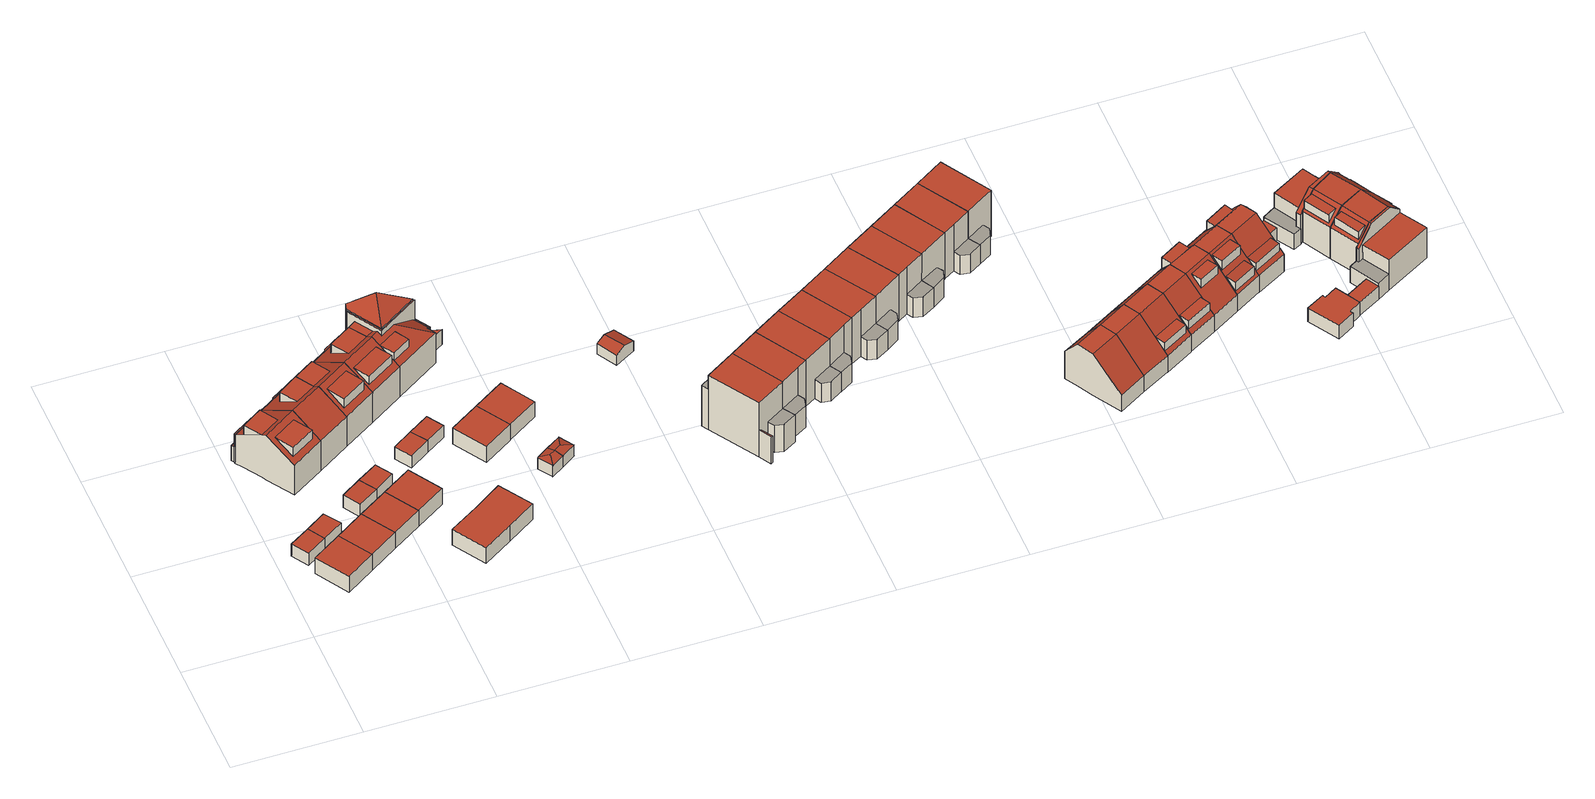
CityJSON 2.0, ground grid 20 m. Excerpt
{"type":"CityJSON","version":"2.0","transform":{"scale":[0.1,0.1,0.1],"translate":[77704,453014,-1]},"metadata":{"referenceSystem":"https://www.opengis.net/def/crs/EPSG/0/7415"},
"CityObjects":{
"building1":{"type":"Building","attributes":{"Volume":28.07,"Dakoppervlakte":11.4,"Muuroppervlakte":33.49,"Vloeroppervlakte":11.4,"hoogte_Z_max_in_m_NAP":3.43,"GEB_DOEL":"onbekend","dateOfConstruction":"1999-01-01","measuredHeight":2.46},"geometry":[{"type":"Solid","lod":"2","boundaries":[[[[0,1,2,3]],[[4,5,6,7]],[[1,7,6,2]],[[1,0,4,7]],[[3,5,4,0]],[[2,6,5,3]]]],"semantics":{"surfaces":[{"type":"GroundSurface"},{"type":"RoofSurface"},{"type":"WallSurface"}],"values":[[0,1,2,2,2,2]]}}]},
"building2":{"type":"Building","attributes":{"Volume":101.32,"Dakoppervlakte":32.48,"Muuroppervlakte":71.21,"Vloeroppervlakte":32.48,"hoogte_Z_max_in_m_NAP":4.15,"GEB_DOEL":"overige gebruiksfunctie","dateOfConstruction":"2004-01-01","measuredHeight":3.12},"geometry":[{"type":"Solid","lod":"2","boundaries":[[[[8,9,10,11]],[[12,13,14,15]],[[8,11,13,12]],[[11,10,14,13]],[[10,9,15,14]],[[9,8,12,15]]]],"semantics":{"surfaces":[{"type":"GroundSurface"},{"type":"RoofSurface"},{"type":"WallSurface"}],"values":[[0,1,2,2,2,2]]}}]},
"building3":{"type":"Building","attributes":{"Volume":27.42,"Dakoppervlakte":11.25,"Muuroppervlakte":32.9,"Vloeroppervlakte":11.25,"hoogte_Z_max_in_m_NAP":3.43,"GEB_DOEL":"onbekend","dateOfConstruction":"1999-01-01","measuredHeight":2.44},"geometry":[{"type":"Solid","lod":"2","boundaries":[[[[2,16,17,3]],[[5,18,19,6]],[[2,3,5,6]],[[3,17,18,5]],[[18,17,16,19]],[[2,6,19,16]]]],"semantics":{"surfaces":[{"type":"GroundSurface"},{"type":"RoofSurface"},{"type":"WallSurface"}],"values":[[0,1,2,2,2,2]]}}]},
"building4":{"type":"Building","attributes":{"Volume":503.17,"Dakoppervlakte":58.06,"Muuroppervlakte":242.93,"Vloeroppervlakte":65.93,"hoogte_Z_max_in_m_NAP":10.02,"GEB_DOEL":"woonfunctie","dateOfConstruction":"1999-01-01","measuredHeight":8.92},"children":["building4-1"],"geometry":[{"type":"Solid","lod":"2","boundaries":[[[[20,21,22,23,24,25,26,27,28,29,30,31,32,33]],[[34,35,36,37,38,39]],[[40,41,42,43]],[[44,45,46,47]],[[48,49,50,51,44,47,52,53]],[[54,55,53,52],[56,57,58,59]],[[55,54,29,28]],[[55,28,27,53]],[[36,35,24,23,42]],[[20,33,38,37,41]],[[35,34,25,24]],[[23,22,43,42]],[[21,40,43,22]],[[41,40,21,20]],[[36,42,41,37]],[[48,39,38,49]],[[46,50,47]],[[49,38,33,32,31,30,29,54,52,47,50]],[[45,44,51]],[[51,50,46,45]],[[48,53,27,26,39]],[[39,26,25,34]],[[57,60,61,58]],[[61,60,56,59]],[[61,59,58]],[[56,60,57]]]],"semantics":{"surfaces":[{"type":"GroundSurface"},{"type":"RoofSurface"},{"type":"WallSurface"}],"values":[[0,1,1,1,1,1,2,2,2,2,2,2,2,2,2,2,2,2,2,2,2,2,1,2,2,2]]}}]},
"building4-1":{"type":"BuildingInstallation","attributes":{"relationToConstruction":"outside"},"parents":["building4"],"geometry":[{"type":"MultiSurface","lod":"2","boundaries":[[[57,60,61,58]],[[61,60,56,59]],[[61,59,58]],[[56,60,57]]],"semantics":{"surfaces":[{"type":"RoofSurface"},{"type":"WallSurface"}],"values":[0,1,1,1]}}]},
"building5":{"type":"Building","attributes":{"Volume":101.47,"Dakoppervlakte":32.51,"Muuroppervlakte":71.29,"Vloeroppervlakte":32.51,"hoogte_Z_max_in_m_NAP":4.15,"GEB_DOEL":"overige gebruiksfunctie","dateOfConstruction":"2004-01-01","measuredHeight":3.12},"geometry":[{"type":"Solid","lod":"2","boundaries":[[[[9,62,63,10]],[[14,64,65,15]],[[9,10,14,15]],[[10,63,64,14]],[[62,65,64,63]],[[62,9,15,65]]]],"semantics":{"surfaces":[{"type":"GroundSurface"},{"type":"RoofSurface"},{"type":"WallSurface"}],"values":[[0,1,2,2,2,2]]}}]},
"building6":{"type":"Building","attributes":{"Volume":28.07,"Dakoppervlakte":11.26,"Muuroppervlakte":33.65,"Vloeroppervlakte":11.26,"hoogte_Z_max_in_m_NAP":3.43,"GEB_DOEL":"onbekend","dateOfConstruction":"1999-01-01","measuredHeight":2.49},"geometry":[{"type":"Solid","lod":"2","boundaries":[[[[66,67,68,69]],[[70,71,72,73]],[[66,69,71,70]],[[69,68,72,71]],[[67,73,72,68]],[[67,66,70,73]]]],"semantics":{"surfaces":[{"type":"GroundSurface"},{"type":"RoofSurface"},{"type":"WallSurface"}],"values":[[0,1,2,2,2,2]]}}]},
"building7":{"type":"Building","attributes":{"Volume":102.96,"Dakoppervlakte":32.52,"Muuroppervlakte":72.33,"Vloeroppervlakte":32.52,"hoogte_Z_max_in_m_NAP":4.15,"GEB_DOEL":"overige gebruiksfunctie","dateOfConstruction":"2004-01-01","measuredHeight":3.17},"geometry":[{"type":"Solid","lod":"2","boundaries":[[[[62,74,75,63]],[[64,76,77,65]],[[62,63,64,65]],[[63,75,76,64]],[[75,74,77,76]],[[74,62,65,77]]]],"semantics":{"surfaces":[{"type":"GroundSurface"},{"type":"RoofSurface"},{"type":"WallSurface"}],"values":[[0,1,2,2,2,2]]}}]},
"building8":{"type":"Building","attributes":{"Volume":486.97,"Dakoppervlakte":73.32,"Muuroppervlakte":243.06,"Vloeroppervlakte":65.26,"hoogte_Z_max_in_m_NAP":10.02,"GEB_DOEL":"woonfunctie","dateOfConstruction":"1999-01-01","measuredHeight":8.94},"geometry":[{"type":"Solid","lod":"2","boundaries":[[[[28,27,26,25,78,79,80,81,82,83,84,85,86,87]],[[88,89,90,34,39,91]],[[92,93,94,95]],[[96,97,98,99]],[[48,53,100,97,96,101,102,103]],[[53,55,104,100]],[[27,28,55,53]],[[104,55,28,87]],[[48,39,26,27,53]],[[90,89,93,79,78]],[[78,25,34,90]],[[83,82,94,88,91]],[[93,92,80,79]],[[82,81,95,94]],[[80,92,95,81]],[[89,88,94,93]],[[39,48,103,91]],[[98,97,102]],[[97,100,104,87,86,85,84,83,91,103,102]],[[99,98,102,101]],[[101,96,99]],[[39,34,25,26]]]],"semantics":{"surfaces":[{"type":"GroundSurface"},{"type":"RoofSurface"},{"type":"WallSurface"}],"values":[[0,1,1,1,1,1,2,2,2,2,2,2,2,2,2,2,2,2,2,2,2,2]]}}]},
"building9":{"type":"Building","attributes":{"Volume":28.39,"Dakoppervlakte":11.39,"Muuroppervlakte":33.86,"Vloeroppervlakte":11.39,"hoogte_Z_max_in_m_NAP":3.43,"GEB_DOEL":"onbekend","dateOfConstruction":"1999-01-01","measuredHeight":2.49},"geometry":[{"type":"Solid","lod":"2","boundaries":[[[[105,67,66,106]],[[73,107,108,70]],[[66,67,73,70]],[[67,105,107,73]],[[106,108,107,105]],[[108,106,66,70]]]],"semantics":{"surfaces":[{"type":"GroundSurface"},{"type":"RoofSurface"},{"type":"WallSurface"}],"values":[[0,1,2,2,2,2]]}}]},
"building10":{"type":"Building","attributes":{"Volume":104.13,"Dakoppervlakte":32.75,"Muuroppervlakte":72.87,"Vloeroppervlakte":32.75,"hoogte_Z_max_in_m_NAP":4.15,"GEB_DOEL":"overige gebruiksfunctie","dateOfConstruction":"2004-01-01","measuredHeight":3.18},"geometry":[{"type":"Solid","lod":"2","boundaries":[[[[74,109,110,75]],[[76,111,112,77]],[[74,75,76,77]],[[75,110,111,76]],[[109,112,111,110]],[[109,74,77,112]]]],"semantics":{"surfaces":[{"type":"GroundSurface"},{"type":"RoofSurface"},{"type":"WallSurface"}],"values":[[0,1,2,2,2,2]]}}]},
"building11":{"type":"Building","attributes":{"Volume":498.57,"Dakoppervlakte":56.88,"Muuroppervlakte":243.4,"Vloeroppervlakte":64.92,"hoogte_Z_max_in_m_NAP":10.02,"GEB_DOEL":"woonfunctie","dateOfConstruction":"1999-01-01","measuredHeight":8.96},"children":["building11-1"],"geometry":[{"type":"Solid","lod":"2","boundaries":[[[[113,114,115,116,117,118,119,87,86,85,84,83,82,81]],[[120,121,122,123,88,91]],[[95,94,124,125]],[[126,98,97,127]],[[128,129,103,102,130,127,97,100]],[[128,100,104,131],[132,133,134,135]],[[104,87,119,131]],[[128,131,119,118]],[[115,114,124,123,122]],[[91,88,94,82,83]],[[115,122,121,116]],[[114,113,125,124]],[[81,95,125,113]],[[82,94,95,81]],[[94,88,123,124]],[[129,120,91,103]],[[98,102,97]],[[102,103,91,83,84,85,86,87,104,100,97]],[[126,127,130]],[[130,102,98,126]],[[129,128,118,117,120]],[[117,116,121,120]],[[136,132,135,137]],[[136,137,134,133]],[[133,132,136]],[[137,135,134]]]],"semantics":{"surfaces":[{"type":"GroundSurface"},{"type":"RoofSurface"},{"type":"WallSurface"}],"values":[[0,1,1,1,1,1,2,2,2,2,2,2,2,2,2,2,2,2,2,2,2,2,1,2,2,2]]}}]},
"building11-1":{"type":"BuildingInstallation","attributes":{"relationToConstruction":"outside"},"parents":["building11"],"geometry":[{"type":"MultiSurface","lod":"2","boundaries":[[[136,132,135,137]],[[136,137,134,133]],[[133,132,136]],[[137,135,134]]],"semantics":{"surfaces":[{"type":"RoofSurface"},{"type":"WallSurface"}],"values":[0,1,1,1]}}]},
"building12":{"type":"Building","attributes":{"Volume":199.39,"Dakoppervlakte":64.83,"Muuroppervlakte":103.46,"Vloeroppervlakte":64.83,"hoogte_Z_max_in_m_NAP":4.2,"GEB_DOEL":"overige gebruiksfunctie","dateOfConstruction":"2004-01-01","measuredHeight":3.08},"geometry":[{"type":"Solid","lod":"2","boundaries":[[[[138,139,140,141,142,143,144]],[[145,146,147,148,149,150,151]],[[143,142,151,150]],[[140,139,147,146]],[[138,148,147,139]],[[144,149,148,138]],[[146,145,151,142,141,140]],[[144,143,150,149]]]],"semantics":{"surfaces":[{"type":"GroundSurface"},{"type":"RoofSurface"},{"type":"WallSurface"}],"values":[[0,1,2,2,2,2,2,2]]}}]},
"building13":{"type":"Building","attributes":{"Volume":27.76,"Dakoppervlakte":11.25,"Muuroppervlakte":33.29,"Vloeroppervlakte":11.25,"hoogte_Z_max_in_m_NAP":3.43,"GEB_DOEL":"onbekend","dateOfConstruction":"1999-01-01","measuredHeight":2.47},"geometry":[{"type":"Solid","lod":"2","boundaries":[[[[152,153,154,155]],[[156,157,158,159]],[[155,157,156,152]],[[155,154,158,157]],[[153,159,158,154]],[[152,156,159,153]]]],"semantics":{"surfaces":[{"type":"GroundSurface"},{"type":"RoofSurface"},{"type":"WallSurface"}],"values":[[0,1,2,2,2,2]]}}]},
"building14":{"type":"Building","attributes":{"Volume":522.13,"Dakoppervlakte":60.84,"Muuroppervlakte":246.45,"Vloeroppervlakte":68.66,"hoogte_Z_max_in_m_NAP":10.02,"GEB_DOEL":"woonfunctie","dateOfConstruction":"1999-01-01","measuredHeight":8.92},"children":["building14-1"],"geometry":[{"type":"Solid","lod":"2","boundaries":[[[[160,161,162,163,164,165,166,167,168,169,170,119,118,117,116,171,172]],[[173,174,121,120,175,176]],[[177,178,179,180,181]],[[182,183,184,185]],[[129,128,186,184,183,187,188,189,190]],[[191,186,128,131,192],[193,194,195,196]],[[191,192,131,119,170,169]],[[191,169,168,186]],[[175,164,163,177,176]],[[172,171,174,173,181]],[[116,117,120,121]],[[177,163,162,178]],[[180,179,178,162,161,160]],[[172,181,180,160]],[[176,177,181,173]],[[190,175,120,129]],[[185,184,188]],[[186,168,167,166,165,164,175,190,189,188,184]],[[188,187,182,185]],[[182,187,183]],[[128,129,120,117,118,119,131]],[[171,116,121,174]],[[197,196,195,198]],[[197,198,194,193]],[[193,196,197]],[[198,195,194]]]],"semantics":{"surfaces":[{"type":"GroundSurface"},{"type":"RoofSurface"},{"type":"WallSurface"}],"values":[[0,1,1,1,1,1,2,2,2,2,2,2,2,2,2,2,2,2,2,2,2,2,1,2,2,2]]}}]},
"building14-1":{"type":"BuildingInstallation","attributes":{"relationToConstruction":"outside"},"parents":["building14"],"geometry":[{"type":"MultiSurface","lod":"2","boundaries":[[[197,196,195,198]],[[197,198,194,193]],[[193,196,197]],[[198,195,194]]],"semantics":{"surfaces":[{"type":"RoofSurface"},{"type":"WallSurface"}],"values":[0,1,1,1]}}]},
"building15":{"type":"Building","attributes":{"Volume":27.3,"Dakoppervlakte":11.29,"Muuroppervlakte":32.68,"Vloeroppervlakte":11.29,"hoogte_Z_max_in_m_NAP":3.43,"GEB_DOEL":"onbekend","dateOfConstruction":"1999-01-01","measuredHeight":2.42},"geometry":[{"type":"Solid","lod":"2","boundaries":[[[[199,200,201,153,152]],[[159,202,203,204,156]],[[152,153,159,156]],[[159,153,201,200,203,202]],[[199,204,203,200]],[[152,156,204,199]]]],"semantics":{"surfaces":[{"type":"GroundSurface"},{"type":"RoofSurface"},{"type":"WallSurface"}],"values":[[0,1,2,2,2,2]]}}]},
"building16":{"type":"Building","attributes":{"Volume":641.49,"Dakoppervlakte":78.07,"Muuroppervlakte":323.02,"Vloeroppervlakte":77.9,"hoogte_Z_max_in_m_NAP":12.76,"GEB_DOEL":"woonfunctie","dateOfConstruction":"1999-01-01","measuredHeight":11.7},"children":["building16-1"],"geometry":[{"type":"Solid","lod":"2","boundaries":[[[[168,167,166,165,205,206,207,208,209,210,211,212,213,214,215,216,217,218,219,169]],[[220,221,222,223,224,225]],[[226,227,228]],[[229,228,227,230]],[[231,230,227,232]],[[233,234,235]],[[236,237,238,239,240]],[[184,241,242,185]],[[243,244,189,188,245]],[[246,247,248,249,250]],[[251,252,186,191,247,246],[253,254,255,256]],[[252,241,184,186]],[[191,169,219,247]],[[218,248,247,219]],[[249,248,218,217,240]],[[244,243,206,205]],[[244,205,165,189]],[[225,229,230,257,258]],[[215,214,233,235]],[[215,235,234,216]],[[217,216,234,236,240]],[[236,234,233,237]],[[237,233,214,213,238]],[[223,258,257,230,231,232,227,226]],[[229,225,224,228]],[[226,228,224,223]],[[240,239,250,249]],[[168,186,184,188,189,165,166,167]],[[252,251,221,220,243,245,242,241]],[[250,239,238,222,221,251,246]],[[212,211,210,209,258,223,222,238,213]],[[258,209,208,207,206,243,220,225]],[[185,242,245,188]],[[169,191,186,168]],[[185,188,184]],[[259,260,253,256]],[[259,256,255]],[[255,254,260,259]],[[254,253,260]]]],"semantics":{"surfaces":[{"type":"GroundSurface"},{"type":"RoofSurface"},{"type":"WallSurface"}],"values":[[0,1,1,1,1,1,1,1,1,1,1,1,2,2,2,2,2,2,2,2,2,2,2,2,2,2,2,2,2,2,2,2,2,2,2,1,2,2,2]]}}]},
"building16-1":{"type":"BuildingInstallation","attributes":{"relationToConstruction":"outside"},"parents":["building16"],"geometry":[{"type":"MultiSurface","lod":"2","boundaries":[[[259,260,253,256]],[[259,256,255]],[[255,254,260,259]],[[254,253,260]]],"semantics":{"surfaces":[{"type":"RoofSurface"},{"type":"WallSurface"}],"values":[0,1,1,1]}}]},
"building17":{"type":"Building","attributes":{"Volume":102.47,"Dakoppervlakte":32.88,"Muuroppervlakte":71.56,"Vloeroppervlakte":32.88,"hoogte_Z_max_in_m_NAP":4.15,"GEB_DOEL":"overige gebruiksfunctie","dateOfConstruction":"2004-01-01","measuredHeight":3.12},"geometry":[{"type":"Solid","lod":"2","boundaries":[[[[261,262,263,264]],[[265,266,267,268]],[[264,266,265,261]],[[264,263,267,266]],[[262,268,267,263]],[[262,261,265,268]]]],"semantics":{"surfaces":[{"type":"GroundSurface"},{"type":"RoofSurface"},{"type":"WallSurface"}],"values":[[0,1,2,2,2,2]]}}]},
"building18":{"type":"Building","attributes":{"Volume":14.78,"Dakoppervlakte":6.5,"Muuroppervlakte":22.67,"Vloeroppervlakte":6.29,"hoogte_Z_max_in_m_NAP":3.81,"GEB_DOEL":"onbekend","dateOfConstruction":"2004-01-01","measuredHeight":2.55},"geometry":[{"type":"Solid","lod":"2","boundaries":[[[[269,270,271,272,273,274,275]],[[276,277,278,279]],[[276,279,280,281]],[[282,280,279,278,283]],[[269,275,277,276]],[[277,275,274,273,283,278]],[[282,272,271,270,281,280]],[[269,276,281,270]],[[282,283,273,272]]]],"semantics":{"surfaces":[{"type":"GroundSurface"},{"type":"RoofSurface"},{"type":"WallSurface"}],"values":[[0,1,1,1,2,2,2,2,2]]}}]},
"building19":{"type":"Building","attributes":{"Volume":102.77,"Dakoppervlakte":33.95,"Muuroppervlakte":70.58,"Vloeroppervlakte":33.95,"hoogte_Z_max_in_m_NAP":4.15,"GEB_DOEL":"overige gebruiksfunctie","dateOfConstruction":"2004-01-01","measuredHeight":3.03},"geometry":[{"type":"Solid","lod":"2","boundaries":[[[[284,285,286,287]],[[265,268,288,289]],[[284,287,268,265]],[[287,286,288,268]],[[286,285,289,288]],[[285,284,265,289]]]],"semantics":{"surfaces":[{"type":"GroundSurface"},{"type":"RoofSurface"},{"type":"WallSurface"}],"values":[[0,1,2,2,2,2]]}}]},
"building20":{"type":"Building","attributes":{"Volume":17.08,"Dakoppervlakte":7.48,"Muuroppervlakte":24.31,"Vloeroppervlakte":7.25,"hoogte_Z_max_in_m_NAP":3.81,"GEB_DOEL":"onbekend","dateOfConstruction":"2004-01-01","measuredHeight":2.56},"geometry":[{"type":"Solid","lod":"2","boundaries":[[[[271,270,290,291,292,293,272]],[[294,295,280,282]],[[294,296,297,298,295]],[[280,295,298,281]],[[270,281,298,290]],[[280,281,270,271,272,282]],[[292,291,297,296]],[[290,298,297,291]],[[282,272,293,292,296,294]]]],"semantics":{"surfaces":[{"type":"GroundSurface"},{"type":"RoofSurface"},{"type":"WallSurface"}],"values":[[0,1,1,1,2,2,2,2,2]]}}]},
"building21":{"type":"Building","attributes":{"Volume":29.5,"Dakoppervlakte":13.68,"Muuroppervlakte":30.62,"Vloeroppervlakte":12.99,"hoogte_Z_max_in_m_NAP":3,"GEB_DOEL":"onbekend","dateOfConstruction":"1995-01-01","measuredHeight":2.58},"geometry":[{"type":"Solid","lod":"2","boundaries":[[[[299,300,301,302,303,304]],[[305,306,307,308]],[[309,308,307,310]],[[302,301,306,305]],[[299,304,309,310]],[[303,308,309,304]],[[310,307,306,301,300,299]],[[302,305,308,303]]]],"semantics":{"surfaces":[{"type":"GroundSurface"},{"type":"RoofSurface"},{"type":"WallSurface"}],"values":[[0,1,1,2,2,2,2,2]]}}]},
"building22":{"type":"Building","attributes":{"Volume":624.55,"Dakoppervlakte":49.85,"Muuroppervlakte":375.77,"Vloeroppervlakte":63.02,"hoogte_Z_max_in_m_NAP":10.41,"GEB_DOEL":"overige gebruiksfunctie - woonfunctie","dateOfConstruction":"1995-01-01","measuredHeight":10.82},"geometry":[{"type":"Solid","lod":"2","boundaries":[[[[311,312,313,314,315,316,317,318,319,320,321,322,323]],[[324,325,326,327]],[[328,329,330,331,332]],[[333,334,335,336]],[[337,338,339,340]],[[313,327,336,335,331,314]],[[337,340,322,321]],[[337,321,320,338]],[[320,319,339,338]],[[313,312,324,327]],[[311,325,324,312]],[[326,325,311,323]],[[336,327,326,333]],[[332,318,317,328]],[[328,317,316,329]],[[316,315,330,329]],[[315,314,331,330]],[[340,339,319,318,332,331,335,334]],[[334,333,326,323,322,340]]]],"semantics":{"surfaces":[{"type":"GroundSurface"},{"type":"OuterFloorSurface"},{"type":"RoofSurface"},{"type":"WallSurface"}],"values":[[0,1,1,2,2,3,3,3,3,3,3,3,3,3,3,3,3,3,3]]}}]},
"building23":{"type":"Building","attributes":{"Volume":538.04,"Dakoppervlakte":47.95,"Muuroppervlakte":310.56,"Vloeroppervlakte":61.01,"hoogte_Z_max_in_m_NAP":10.41,"GEB_DOEL":"woonfunctie","dateOfConstruction":"1995-01-01","measuredHeight":9.7},"geometry":[{"type":"Solid","lod":"2","boundaries":[[[[341,342,343,344,345,346,347,348,349,350]],[[327,351,352,324]],[[330,353,354,355,331]],[[356,357,336,335,358]],[[345,344,351,357,356]],[[336,327,341,350,331,335]],[[352,343,342,324]],[[327,324,342,341]],[[351,344,343,352]],[[327,336,357,351]],[[331,350,349,330]],[[349,348,353,330]],[[353,348,347,354]],[[354,347,346,355]],[[355,358,335,331]],[[346,345,356,358,355]]]],"semantics":{"surfaces":[{"type":"GroundSurface"},{"type":"OuterFloorSurface"},{"type":"RoofSurface"},{"type":"WallSurface"}],"values":[[0,1,1,2,3,3,3,3,3,3,3,3,3,3,3,3]]}}]},
"building24":{"type":"Building","attributes":{"Volume":510.48,"Dakoppervlakte":47.96,"Muuroppervlakte":294.87,"Vloeroppervlakte":61,"hoogte_Z_max_in_m_NAP":10.41,"GEB_DOEL":"woonfunctie","dateOfConstruction":"1995-01-01","measuredHeight":9.25},"geometry":[{"type":"Solid","lod":"2","boundaries":[[[[359,360,361,362,363,364,365,366,367,368]],[[369,370,352,351]],[[356,371,372,357]],[[373,374,375,376,377]],[[366,365,356,357,351]],[[376,360,359,369,372,371]],[[370,368,367,352]],[[352,367,366,351]],[[370,369,359,368]],[[357,372,369,351]],[[364,363,373,377]],[[363,362,374,373]],[[362,361,375,374]],[[375,361,360,376]],[[356,365,364,377,376,371]]]],"semantics":{"surfaces":[{"type":"GroundSurface"},{"type":"OuterFloorSurface"},{"type":"RoofSurface"},{"type":"WallSurface"}],"values":[[0,1,2,1,3,3,3,3,3,3,3,3,3,3,3]]}}]},
"building25":{"type":"Building","attributes":{"Volume":506.89,"Dakoppervlakte":47.56,"Muuroppervlakte":294.47,"Vloeroppervlakte":60.49,"hoogte_Z_max_in_m_NAP":10.41,"GEB_DOEL":"woonfunctie","dateOfConstruction":"1995-01-01","measuredHeight":9.26},"geometry":[{"type":"Solid","lod":"2","boundaries":[[[[378,379,380,381,382,383,384,385,386,387]],[[369,388,389,370]],[[390,391,376,375,392]],[[393,394,372,371,395]],[[394,393,382,381,388]],[[372,369,378,387,376,371]],[[379,370,389,380]],[[369,370,379,378]],[[388,381,380,389]],[[388,369,372,394]],[[387,386,375,376]],[[375,386,385,392]],[[392,385,384,390]],[[390,384,383,391]],[[391,395,371,376]],[[393,395,391,383,382]]]],"semantics":{"surfaces":[{"type":"GroundSurface"},{"type":"OuterFloorSurface"},{"type":"RoofSurface"},{"type":"WallSurface"}],"values":[[0,1,1,2,3,3,3,3,3,3,3,3,3,3,3,3]]}}]},
"building26":{"type":"Building","attributes":{"Volume":517.13,"Dakoppervlakte":48.07,"Muuroppervlakte":298.18,"Vloeroppervlakte":61.15,"hoogte_Z_max_in_m_NAP":10.41,"GEB_DOEL":"woonfunctie","dateOfConstruction":"1995-01-01","measuredHeight":9.34},"geometry":[{"type":"Solid","lod":"2","boundaries":[[[[396,397,398,399,400,401,382,381,380,402]],[[403,389,388,404]],[[405,406,407,408,409]],[[410,394,393,411,412]],[[394,388,381,382,393]],[[382,401,405,411,393]],[[405,409,412,411]],[[403,402,380,389]],[[380,381,388,389]],[[404,396,402,403]],[[404,388,394,410]],[[400,399,407,406]],[[398,408,407,399]],[[398,397,409,408]],[[401,400,406,405]],[[409,397,396,404,410,412]]]],"semantics":{"surfaces":[{"type":"GroundSurface"},{"type":"OuterFloorSurface"},{"type":"RoofSurface"},{"type":"WallSurface"}],"values":[[0,1,1,2,3,3,3,3,3,3,3,3,3,3,3,3]]}}]},
"building27":{"type":"Building","attributes":{"Volume":510.92,"Dakoppervlakte":47.9,"Muuroppervlakte":295.33,"Vloeroppervlakte":60.94,"hoogte_Z_max_in_m_NAP":10.41,"GEB_DOEL":"woonfunctie","dateOfConstruction":"1995-01-01","measuredHeight":9.27},"geometry":[{"type":"Solid","lod":"2","boundaries":[[[[397,396,402,413,414,415,416,417,418,398]],[[404,419,420,403]],[[412,421,422,410]],[[408,423,424,425,409]],[[415,414,419,422,421]],[[410,404,396,397,409,412]],[[402,403,420,413]],[[404,403,402,396]],[[413,420,419,414]],[[410,422,419,404]],[[398,408,409,397]],[[408,398,418,423]],[[417,424,423,418]],[[424,417,416,425]],[[412,409,425,416,415,421]]]],"semantics":{"surfaces":[{"type":"GroundSurface"},{"type":"OuterFloorSurface"},{"type":"RoofSurface"},{"type":"WallSurface"}],"values":[[0,1,2,1,3,3,3,3,3,3,3,3,3,3,3]]}}]},
"building28":{"type":"Building","attributes":{"Volume":512.22,"Dakoppervlakte":48.02,"Muuroppervlakte":295.6,"Vloeroppervlakte":61.08,"hoogte_Z_max_in_m_NAP":10.41,"GEB_DOEL":"woonfunctie","dateOfConstruction":"1995-01-01","measuredHeight":9.27},"geometry":[{"type":"Solid","lod":"2","boundaries":[[[[426,427,428,429,430,431,415,414,413,432]],[[420,419,433,434]],[[435,436,437,438,439]],[[440,422,421,441,442]],[[421,422,419,414,415]],[[415,431,435,441,421]],[[442,441,435,439]],[[413,420,434,432]],[[419,420,413,414]],[[432,434,433,426]],[[433,419,422,440]],[[430,429,437,436]],[[429,428,438,437]],[[427,439,438,428]],[[431,430,436,435]],[[439,427,426,433,440,442]]]],"semantics":{"surfaces":[{"type":"GroundSurface"},{"type":"OuterFloorSurface"},{"type":"RoofSurface"},{"type":"WallSurface"}],"values":[[0,1,1,2,3,3,3,3,3,3,3,3,3,3,3,3]]}}]},
"building29":{"type":"Building","attributes":{"Volume":513.28,"Dakoppervlakte":47.85,"Muuroppervlakte":296.87,"Vloeroppervlakte":60.88,"hoogte_Z_max_in_m_NAP":10.41,"GEB_DOEL":"woonfunctie","dateOfConstruction":"1995-01-01","measuredHeight":9.31},"geometry":[{"type":"Solid","lod":"2","boundaries":[[[[427,426,432,443,444,445,446,447,448,428]],[[449,450,434,433]],[[440,442,451,452]],[[438,453,454,455,439]],[[451,445,444,449,452]],[[440,433,426,427,439,442]],[[443,432,434,450]],[[426,433,434,432]],[[443,450,449,444]],[[449,433,440,452]],[[439,427,428,438]],[[448,453,438,428]],[[448,447,454,453]],[[454,447,446,455]],[[442,439,455,446,445,451]]]],"semantics":{"surfaces":[{"type":"GroundSurface"},{"type":"OuterFloorSurface"},{"type":"RoofSurface"},{"type":"WallSurface"}],"values":[[0,1,2,1,3,3,3,3,3,3,3,3,3,3,3]]}}]},
"building30":{"type":"Building","attributes":{"Volume":507.83,"Dakoppervlakte":47.78,"Muuroppervlakte":294.08,"Vloeroppervlakte":60.78,"hoogte_Z_max_in_m_NAP":10.41,"GEB_DOEL":"woonfunctie","dateOfConstruction":"1995-01-01","measuredHeight":9.24},"geometry":[{"type":"Solid","lod":"2","boundaries":[[[[456,457,458,459,460,461,462,463,464,465]],[[466,467,468,469,470]],[[471,472,450,449]],[[473,452,451,474,475]],[[470,464,463,466]],[[466,463,462,467]],[[467,462,461,468]],[[475,468,461,460,471,473]],[[451,452,449,457,456]],[[474,451,456,465,469]],[[458,450,472,459]],[[458,457,449,450]],[[471,460,459,472]],[[471,449,452,473]],[[468,475,474,469]],[[464,470,469,465]]]],"semantics":{"surfaces":[{"type":"GroundSurface"},{"type":"OuterFloorSurface"},{"type":"RoofSurface"},{"type":"WallSurface"}],"values":[[0,1,1,2,3,3,3,3,3,3,3,3,3,3,3,3]]}}]},
"building31":{"type":"Building","attributes":{"Volume":346.94,"Dakoppervlakte":68.99,"Muuroppervlakte":181.87,"Vloeroppervlakte":51.65,"hoogte_Z_max_in_m_NAP":9.49,"GEB_DOEL":"woonfunctie","dateOfConstruction":"1980-01-01","measuredHeight":8.31},"geometry":[{"type":"Solid","lod":"2","boundaries":[[[[476,477,478,479,480,481,482,483]],[[484,485,486,487]],[[488,489,485,484]],[[489,488,490,491]],[[477,476,490,488]],[[476,483,491,490]],[[487,486,480,479]],[[484,487,479,478,477,488]],[[491,483,482,481,480,486,485,489]]]],"semantics":{"surfaces":[{"type":"GroundSurface"},{"type":"RoofSurface"},{"type":"WallSurface"}],"values":[[0,1,1,1,2,2,2,2,2]]}}]},
"building32":{"type":"Building","attributes":{"Volume":506.71,"Dakoppervlakte":47.88,"Muuroppervlakte":293.01,"Vloeroppervlakte":60.91,"hoogte_Z_max_in_m_NAP":10.41,"GEB_DOEL":"woonfunctie","dateOfConstruction":"1995-01-01","measuredHeight":9.2},"geometry":[{"type":"Solid","lod":"2","boundaries":[[[[460,459,492,493,494,495,496,497,462,461]],[[472,471,498,499]],[[473,475,500,501,502]],[[467,503,504,505,468]],[[501,494,493,498,502]],[[473,471,460,461,468,475]],[[459,472,499,492]],[[460,471,472,459]],[[493,492,499,498]],[[498,471,473,502]],[[468,461,462,467]],[[497,503,467,462]],[[496,504,503,497]],[[504,496,495,505]],[[500,475,468,505,495,494,501]]]],"semantics":{"surfaces":[{"type":"GroundSurface"},{"type":"OuterFloorSurface"},{"type":"RoofSurface"},{"type":"WallSurface"}],"values":[[0,1,2,1,3,3,3,3,3,3,3,3,3,3,3]]}}]},
"building33":{"type":"Building","attributes":{"Volume":362,"Dakoppervlakte":71.8,"Muuroppervlakte":184.13,"Vloeroppervlakte":53.75,"hoogte_Z_max_in_m_NAP":9.49,"GEB_DOEL":"woonfunctie","dateOfConstruction":"1980-01-01","measuredHeight":8.33},"geometry":[{"type":"Solid","lod":"2","boundaries":[[[[477,476,506,507,508,509,479,478]],[[510,484,487,511]],[[484,510,512,488]],[[490,488,512,513]],[[488,477,478,479,487,484]],[[479,509,511,487]],[[476,490,513,506]],[[488,490,476,477]],[[508,507,506,513,512,510,511,509]]]],"semantics":{"surfaces":[{"type":"GroundSurface"},{"type":"RoofSurface"},{"type":"WallSurface"}],"values":[[0,1,1,1,2,2,2,2,2]]}}]},
"building34":{"type":"Building","attributes":{"Volume":367.41,"Dakoppervlakte":60.49,"Muuroppervlakte":184.82,"Vloeroppervlakte":53.36,"hoogte_Z_max_in_m_NAP":9.49,"GEB_DOEL":"woonfunctie","dateOfConstruction":"1980-01-01","measuredHeight":8.36},"children":["building34-1"],"geometry":[{"type":"Solid","lod":"2","boundaries":[[[[514,515,516,517,518,519,520,521]],[[522,523,512,510]],[[523,524,513,512]],[[510,511,525,522],[526,527,528,529]],[[520,519,525,511]],[[518,517,516,524,523,522,525,519]],[[516,515,513,524]],[[512,513,515,514]],[[510,512,514,521,520,511]],[[526,529,530,531]],[[530,529,528]],[[528,527,531,530]],[[531,527,526]]]],"semantics":{"surfaces":[{"type":"GroundSurface"},{"type":"RoofSurface"},{"type":"WallSurface"}],"values":[[0,1,1,1,2,2,2,2,2,1,2,2,2]]}}]},
"building34-1":{"type":"BuildingInstallation","attributes":{"relationToConstruction":"outside"},"parents":["building34"],"geometry":[{"type":"MultiSurface","lod":"2","boundaries":[[[526,529,530,531]],[[530,529,528]],[[528,527,531,530]],[[531,527,526]]],"semantics":{"surfaces":[{"type":"RoofSurface"},{"type":"WallSurface"}],"values":[0,1,1,1]}}]},
"building35":{"type":"Building","attributes":{"Volume":353.58,"Dakoppervlakte":58.62,"Muuroppervlakte":181.59,"Vloeroppervlakte":51.82,"hoogte_Z_max_in_m_NAP":9.49,"GEB_DOEL":"woonfunctie","dateOfConstruction":"1980-01-01","measuredHeight":8.3},"children":["building35-1"],"geometry":[{"type":"Solid","lod":"2","boundaries":[[[[532,533,534,535,536,537,538,539]],[[540,523,522,541]],[[540,542,524,523]],[[522,525,543,541],[544,545,546,547]],[[543,525,533,532]],[[539,538,537,542,540,541,543,532]],[[536,524,542,537]],[[522,523,524,536,535,534]],[[534,533,525,522]],[[547,546,548,549]],[[549,548,545,544]],[[544,547,549]],[[548,546,545]]]],"semantics":{"surfaces":[{"type":"GroundSurface"},{"type":"RoofSurface"},{"type":"WallSurface"}],"values":[[0,1,1,1,2,2,2,2,2,1,2,2,2]]}}]},
"building35-1":{"type":"BuildingInstallation","attributes":{"relationToConstruction":"outside"},"parents":["building35"],"geometry":[{"type":"MultiSurface","lod":"2","boundaries":[[[547,546,548,549]],[[549,548,545,544]],[[544,547,549]],[[548,546,545]]],"semantics":{"surfaces":[{"type":"RoofSurface"},{"type":"WallSurface"}],"values":[0,1,1,1]}}]},
"building36":{"type":"Building","attributes":{"Volume":367,"Dakoppervlakte":50.74,"Muuroppervlakte":181.7,"Vloeroppervlakte":52.95,"hoogte_Z_max_in_m_NAP":9.49,"GEB_DOEL":"woonfunctie","dateOfConstruction":"1980-01-01","measuredHeight":8.27},"children":["building36-1","building36-2"],"geometry":[{"type":"Solid","lod":"2","boundaries":[[[[550,551,552,553,532,539,538,537]],[[554,540,541,555]],[[554,556,542,540],[557,558,559,560]],[[555,541,543,561],[562,563,564,565]],[[532,553,561,543]],[[537,542,556,550]],[[561,553,552,555]],[[542,537,538,539,532,543,541,540]],[[551,550,556,554,555,552]],[[557,560,566,567]],[[566,560,559]],[[567,566,559,558]],[[567,558,557]],[[568,569,562,565]],[[568,565,564]],[[564,563,569,568]],[[569,563,562]]]],"semantics":{"surfaces":[{"type":"GroundSurface"},{"type":"RoofSurface"},{"type":"WallSurface"}],"values":[[0,1,1,1,2,2,2,2,2,1,2,2,2,1,2,2,2]]}}]},
"building36-1":{"type":"BuildingInstallation","attributes":{"relationToConstruction":"outside"},"parents":["building36"],"geometry":[{"type":"MultiSurface","lod":"2","boundaries":[[[557,560,566,567]],[[566,560,559]],[[567,566,559,558]],[[567,558,557]]],"semantics":{"surfaces":[{"type":"RoofSurface"},{"type":"WallSurface"}],"values":[0,1,1,1]}}]},
"building36-2":{"type":"BuildingInstallation","attributes":{"relationToConstruction":"outside"},"parents":["building36"],"geometry":[{"type":"MultiSurface","lod":"2","boundaries":[[[568,569,562,565]],[[568,565,564]],[[564,563,569,568]],[[569,563,562]]],"semantics":{"surfaces":[{"type":"RoofSurface"},{"type":"WallSurface"}],"values":[0,1,1,1]}}]},
"building37":{"type":"Building","attributes":{"Volume":352.62,"Dakoppervlakte":48.27,"Muuroppervlakte":179.47,"Vloeroppervlakte":51.08,"hoogte_Z_max_in_m_NAP":9.49,"GEB_DOEL":"woonfunctie","dateOfConstruction":"1980-01-01","measuredHeight":8.25},"children":["building37-1","building37-2"],"geometry":[{"type":"Solid","lod":"2","boundaries":[[[[570,553,552,551,550,571,572,573]],[[554,555,574,575]],[[575,576,556,554]],[[577,574,555,561],[578,579,580,581],[582,583,584,585]],[[553,570,577,561]],[[550,556,576,571]],[[574,577,570,573]],[[556,550,551,552,553,561,555,554]],[[571,576,575,574,573,572]],[[580,579,586,587]],[[586,579,578]],[[578,581,587,586]],[[587,581,580]],[[582,585,588,589]],[[588,585,584]],[[589,588,584,583]],[[589,583,582]]]],"semantics":{"surfaces":[{"type":"GroundSurface"},{"type":"RoofSurface"},{"type":"WallSurface"}],"values":[[0,1,1,1,2,2,2,2,2,1,2,2,2,1,2,2,2]]}}]},
"building37-1":{"type":"BuildingInstallation","attributes":{"relationToConstruction":"outside"},"parents":["building37"],"geometry":[{"type":"MultiSurface","lod":"2","boundaries":[[[580,579,586,587]],[[586,579,578]],[[578,581,587,586]],[[587,581,580]]],"semantics":{"surfaces":[{"type":"RoofSurface"},{"type":"WallSurface"}],"values":[0,1,1,1]}}]},
"building37-2":{"type":"BuildingInstallation","attributes":{"relationToConstruction":"outside"},"parents":["building37"],"geometry":[{"type":"MultiSurface","lod":"2","boundaries":[[[582,585,588,589]],[[588,585,584]],[[589,588,584,583]],[[589,583,582]]],"semantics":{"surfaces":[{"type":"RoofSurface"},{"type":"WallSurface"}],"values":[0,1,1,1]}}]},
"building38":{"type":"Building","attributes":{"Volume":387.95,"Dakoppervlakte":61.38,"Muuroppervlakte":196.35,"Vloeroppervlakte":55.68,"hoogte_Z_max_in_m_NAP":9.49,"GEB_DOEL":"woonfunctie","dateOfConstruction":"1980-01-01","measuredHeight":8.34},"children":["building38-1"],"geometry":[{"type":"Solid","lod":"2","boundaries":[[[[590,591,592,593,594,595,596,597,598,599,600,601]],[[602,603,574,604,605,606,607,577,608]],[[575,574,603,609,610]],[[610,611,576,575],[612,613,614,615]],[[605,604,616,617]],[[602,608,592,591]],[[601,600,610,609,603,602,591,590]],[[598,576,611,599]],[[575,576,598,597,596,595,594,593,577,607,604,574]],[[608,577,593,592]],[[600,599,611,610]],[[607,606,617,616]],[[607,616,604]],[[606,605,617]],[[618,612,615,619]],[[615,614,619]],[[618,619,614,613]],[[613,612,618]]]],"semantics":{"surfaces":[{"type":"GroundSurface"},{"type":"RoofSurface"},{"type":"WallSurface"}],"values":[[0,1,1,1,1,2,2,2,2,2,2,2,2,2,1,2,2,2]]}}]},
"building38-1":{"type":"BuildingInstallation","attributes":{"relationToConstruction":"outside"},"parents":["building38"],"geometry":[{"type":"MultiSurface","lod":"2","boundaries":[[[618,612,615,619]],[[615,614,619]],[[618,619,614,613]],[[613,612,618]]],"semantics":{"surfaces":[{"type":"RoofSurface"},{"type":"WallSurface"}],"values":[0,1,1,1]}}]},
"building39":{"type":"Building","attributes":{"Volume":72.59,"Dakoppervlakte":27.77,"Muuroppervlakte":57.76,"Vloeroppervlakte":27.77,"hoogte_Z_max_in_m_NAP":3.76,"GEB_DOEL":"onbekend","dateOfConstruction":"1980-01-01","measuredHeight":2.61},"geometry":[{"type":"Solid","lod":"2","boundaries":[[[[620,621,622,623,624,625,626,627,628]],[[629,630,631,632,633,634,635,636,637]],[[628,636,635,620]],[[628,627,637,636]],[[627,626,629,637]],[[630,629,626,625]],[[625,624,631,630]],[[623,632,631,624]],[[622,633,632,623]],[[621,634,633,622]],[[620,635,634,621]]]],"semantics":{"surfaces":[{"type":"GroundSurface"},{"type":"RoofSurface"},{"type":"WallSurface"}],"values":[[0,1,2,2,2,2,2,2,2,2,2]]}}]},
"building40":{"type":"Building","attributes":{"Volume":309.66,"Dakoppervlakte":45.48,"Muuroppervlakte":241.02,"Vloeroppervlakte":66.35,"hoogte_Z_max_in_m_NAP":9.91,"GEB_DOEL":"woonfunctie","dateOfConstruction":"1980-01-01","measuredHeight":8.75},"geometry":[{"type":"Solid","lod":"2","boundaries":[[[[638,639,640,641,642,643,644,645,646,647,648,649,650,651,652]],[[653,654,655,656,657,658]],[[659,660,661,662,663]],[[664,665,666,667]],[[668,669,670,671]],[[672,673,674,675,676]],[[672,676,677,678]],[[679,678,677,680]],[[645,644,654,665,664,663]],[[669,655,654,644,643]],[[638,657,656,639]],[[642,641,671,670]],[[640,668,671,641]],[[639,656,655,669,668,640]],[[660,648,647,661]],[[662,661,647,646]],[[645,663,662,646]],[[676,651,650,649,680,677]],[[679,680,649,648,660]],[[674,657,638,652,675]],[[652,651,676,675]],[[673,658,657,674]],[[663,664,667,659]],[[666,665,654,653]],[[672,678,679,660,659,667,666,653,658,673]],[[643,642,670,669]]]],"semantics":{"surfaces":[{"type":"GroundSurface"},{"type":"OuterFloorSurface"},{"type":"RoofSurface"},{"type":"WallSurface"}],"values":[[0,1,1,2,2,2,2,2,3,3,3,3,3,3,3,3,3,3,3,3,3,3,3,3,3,3]]}}]},
"building41":{"type":"Building","attributes":{"Volume":326.5,"Dakoppervlakte":53.13,"Muuroppervlakte":240.2,"Vloeroppervlakte":63.76,"hoogte_Z_max_in_m_NAP":9.91,"GEB_DOEL":"woonfunctie","dateOfConstruction":"1980-01-01","measuredHeight":8.73},"geometry":[{"type":"Solid","lod":"2","boundaries":[[[[681,682,683,684,685,686,687,688,689,690,691,692,693,694]],[[695,696,697,698,699,700]],[[701,702,703,704,705,706]],[[707,708,709,710]],[[709,711,712,710]],[[713,714,708,707,715]],[[632,631,716,717]],[[684,683,702,701,696]],[[682,703,702,683]],[[703,682,681,704]],[[690,689,700,699]],[[691,715,707,710,693,692]],[[691,690,699,713,715]],[[681,694,712,711,704]],[[710,712,694,693]],[[713,699,698,714]],[[716,631,686,685]],[[687,632,717,688]],[[631,632,687,686]],[[695,700,689,688,717,716]],[[696,701,706,697]],[[714,698,697,706,705,704,711,709,708]],[[685,684,696,695,716]]]],"semantics":{"surfaces":[{"type":"GroundSurface"},{"type":"OuterFloorSurface"},{"type":"RoofSurface"},{"type":"WallSurface"}],"values":[[0,1,2,2,2,2,2,3,3,3,3,3,3,3,3,3,3,3,3,3,3,3,3]]}}]},
"building42":{"type":"Building","attributes":{"Volume":385.58,"Dakoppervlakte":48.36,"Muuroppervlakte":211.07,"Vloeroppervlakte":47.92,"hoogte_Z_max_in_m_NAP":9.91,"GEB_DOEL":"woonfunctie","dateOfConstruction":"1980-01-01","measuredHeight":8.58},"children":["building42-1"],"geometry":[{"type":"Solid","lod":"2","boundaries":[[[[718,719,720,721,722,723,724,725,726,727,728]],[[675,729,730,676],[731,732,733,734]],[[735,677,676,730]],[[736,680,677,735,737,738,739]],[[719,718,729,675]],[[726,737,735,730,729,718,728,727]],[[738,737,726,725,724,739]],[[736,739,724,723]],[[723,722,680,736]],[[676,677,680,722,721,720]],[[719,675,676,720]],[[740,733,732,741]],[[741,731,734,740]],[[740,734,733]],[[732,731,741]]]],"semantics":{"surfaces":[{"type":"GroundSurface"},{"type":"RoofSurface"},{"type":"WallSurface"}],"values":[[0,1,1,1,2,2,2,2,2,2,2,1,2,2,2]]}}]},
"building42-1":{"type":"BuildingInstallation","attributes":{"relationToConstruction":"outside"},"parents":["building42"],"geometry":[{"type":"MultiSurface","lod":"2","boundaries":[[[740,733,732,741]],[[741,731,734,740]],[[740,734,733]],[[732,731,741]]],"semantics":{"surfaces":[{"type":"RoofSurface"},{"type":"WallSurface"}],"values":[0,1,1,1]}}]},
"building43":{"type":"Building","attributes":{"Volume":373.05,"Dakoppervlakte":46.77,"Muuroppervlakte":208.49,"Vloeroppervlakte":46.31,"hoogte_Z_max_in_m_NAP":9.91,"GEB_DOEL":"woonfunctie","dateOfConstruction":"1980-01-01","measuredHeight":8.59},"children":["building43-1"],"geometry":[{"type":"Solid","lod":"2","boundaries":[[[[742,743,744,745,746,747,718,728,727,726]],[[748,737,735,710,712,749]],[[707,710,735,730]],[[729,715,707,730],[750,751,752,753]],[[749,712,744,743]],[[742,748,749,743]],[[737,748,742,726]],[[728,718,729,730,735,737,726,727]],[[718,747,715,729]],[[710,707,715,747,746,745]],[[744,712,710,745]],[[751,754,755,752]],[[754,750,753,755]],[[755,753,752]],[[751,750,754]]]],"semantics":{"surfaces":[{"type":"GroundSurface"},{"type":"RoofSurface"},{"type":"WallSurface"}],"values":[[0,1,1,1,2,2,2,2,2,2,2,1,2,2,2]]}}]},
"building43-1":{"type":"BuildingInstallation","attributes":{"relationToConstruction":"outside"},"parents":["building43"],"geometry":[{"type":"MultiSurface","lod":"2","boundaries":[[[751,754,755,752]],[[754,750,753,755]],[[755,753,752]],[[751,750,754]]],"semantics":{"surfaces":[{"type":"RoofSurface"},{"type":"WallSurface"}],"values":[0,1,1,1]}}]}
},
"vertices":[
[37,121,20],[21,147,20],[53,167,20],[69,141,20],[37,121,44],[69,141,44],[53,167,44],[21,147,44],
[40,103,20],[86,132,20],[118,81,20],[72,52,20],[40,103,52],[72,52,52],[118,81,52],[86,132,52],
[84,187,20],[101,162,20],[101,162,44],[84,187,44],
[10,348,21],[7,352,21],[30,366,21],[36,365,21],[39,364,21],[62,379,21],[63,378,21],[92,332,21],[118,289,21],[67,257,21],[40,299,21],[36,307,21],[19,333,21],[11,345,21],[62,379,77],[39,364,77],[36,365,77],[10,348,77],[11,345,77],[63,378,77],[7,352,51],[10,348,51],[36,365,51],[30,366,51],[68,327,105],[51,354,105],[19,333,105],[36,307,105],[63,378,78],[11,345,78],[19,333,87],[51,354,87],[40,299,110],[92,332,110],[67,257,81],[118,289,81],[69,269,86],[52,296,105],[89,319,105],[106,292,86],[69,269,105],[106,292,105],
[131,161,20],[163,110,20],[163,110,52],[131,161,52],
[154,232,19],[171,206,19],[139,186,19],[123,212,19],[154,232,44],[123,212,44],[139,186,44],[171,206,44],
[177,190,20],[209,139,20],[209,139,52],[177,190,52],
[86,393,21],[86,396,21],[88,402,21],[110,416,21],[112,412,21],[114,410,21],[121,398,21],[138,371,21],[143,364,21],[169,321,21],[112,412,77],[86,396,77],[86,393,77],[114,410,77],[88,402,51],[86,396,51],[112,412,51],[110,416,51],[106,351,105],[138,371,105],[121,398,105],[89,377,105],[143,364,110],[89,377,87],[121,398,87],[114,410,78],[169,321,81],
[202,227,19],[186,252,19],[202,227,44],[186,252,44],
[223,219,20],[255,168,20],[255,168,52],[223,219,52],
[131,430,21],[137,428,21],[141,428,21],[164,442,21],[164,441,21],[193,396,21],[220,353,21],[164,441,77],[164,442,77],[141,428,77],[137,428,77],[137,428,51],[131,430,51],[153,418,105],[170,391,105],[193,396,110],[164,441,78],[153,418,87],[220,353,81],[192,384,105],[208,357,86],[170,333,87],[154,360,105],[208,357,105],[170,333,105],
[287,117,21],[331,146,21],[364,95,21],[362,94,21],[318,66,21],[272,37,21],[240,88,21],[362,94,52],[364,95,52],[331,146,52],[287,117,52],[240,88,52],[272,37,52],[318,66,52],
[255,296,20],[272,271,20],[240,251,20],[224,276,20],[255,296,44],[224,276,44],[240,251,44],[272,271,44],
[189,466,21],[212,481,21],[214,482,21],[216,478,21],[218,475,21],[219,473,21],[225,463,21],[242,437,21],[247,429,21],[273,387,21],[271,385,21],[187,457,21],[188,460,21],[188,460,77],[187,457,77],[218,475,77],[216,478,77],[216,478,51],[214,482,51],[212,481,51],[189,466,51],[188,460,51],[190,441,105],[207,415,105],[242,437,105],[225,463,105],[247,429,110],[190,441,87],[225,463,87],[219,473,80],[218,475,78],[273,387,81],[271,385,81],[263,392,87],[219,364,87],[204,387,103],[248,415,103],[263,392,103],[219,364,103],
[287,316,20],[303,291,20],[300,289,20],[300,289,44],[303,291,44],[287,316,44],
[229,478,21],[230,482,21],[230,483,21],[230,485,21],[232,493,21],[242,491,21],[283,481,21],[324,472,21],[327,471,21],[328,471,21],[365,463,21],[342,449,21],[340,447,21],[336,445,21],[344,432,21],[230,482,116],[262,430,116],[327,471,116],[324,472,116],[263,433,116],[230,485,116],[324,472,118],[274,483,138],[263,433,118],[230,485,118],[232,493,121],[242,491,124],[242,491,125],[328,471,51],[342,449,51],[365,463,51],[342,449,77],[328,471,77],[327,471,77],[325,470,77],[340,447,77],[254,444,105],[237,471,105],[230,482,79],[229,478,80],[237,471,87],[286,445,106],[344,432,81],[336,445,81],[340,447,78],[325,470,78],[262,430,106],[258,437,110],[284,435,102],[297,414,87],[268,396,87],[255,417,102],[232,493,118],[232,493,116],[268,396,102],[297,414,102],
[357,304,20],[389,253,20],[343,224,20],[311,275,20],[357,304,52],[311,275,52],[343,224,52],[389,253,52],
[406,186,23],[424,198,23],[431,187,23],[439,175,23],[419,162,23],[419,163,23],[404,184,23],[406,186,45],[404,184,45],[419,163,45],[422,182,48],[431,187,48],[424,198,45],[439,175,45],[419,162,44],
[357,304,21],[405,334,21],[437,283,21],[389,253,21],[437,283,52],[405,334,52],
[446,212,23],[447,213,23],[461,191,23],[461,190,23],[461,190,45],[442,194,48],[461,191,44],[447,213,44],[446,212,45],
[615,363,14],[598,354,14],[583,345,14],[565,376,14],[579,384,14],[597,394,14],[565,376,35],[583,345,34],[598,354,40],[579,384,40],[597,394,33],[615,363,34],
[656,199,6],[702,228,6],[709,218,6],[756,141,6],[768,123,6],[747,111,6],[734,114,6],[727,124,6],[712,114,6],[724,96,6],[721,94,6],[710,113,6],[662,189,6],[702,228,87],[656,199,87],[662,189,87],[709,218,87],[734,114,60],[747,111,60],[768,123,60],[756,141,60],[727,124,60],[662,189,114],[710,113,114],[756,141,114],[709,218,114],[721,94,60],[724,96,60],[712,114,60],[710,113,60],
[709,218,17],[702,228,17],[748,256,17],[754,246,17],[801,169,17],[785,159,17],[791,149,17],[788,135,17],[768,123,17],[756,141,17],[754,246,87],[748,256,87],[788,135,60],[791,149,60],[785,159,60],[801,169,114],[754,246,114],[785,159,114],
[799,274,22],[847,197,22],[858,179,22],[838,166,22],[824,169,22],[818,179,22],[801,169,22],[754,246,22],[748,256,22],[793,284,22],[799,274,87],[793,284,87],[847,197,114],[799,274,114],[824,169,60],[838,166,60],[858,179,60],[847,197,60],[818,179,60],
[799,274,21],[793,284,21],[838,312,21],[844,301,21],[891,225,21],[875,215,21],[881,205,21],[878,191,21],[858,179,21],[847,197,21],[844,301,87],[838,312,87],[881,205,60],[875,215,60],[878,191,60],[891,225,114],[844,301,114],[875,215,114],
[889,329,21],[937,253,21],[948,234,21],[928,222,21],[914,225,21],[908,235,21],[883,340,21],[883,340,87],[889,329,87],[908,235,60],[914,225,60],[928,222,60],[948,234,60],[937,253,60],[889,329,114],[908,235,114],[937,253,114],
[928,367,21],[934,357,21],[982,281,21],[966,271,21],[972,261,21],[968,247,21],[934,357,87],[928,367,87],[982,281,114],[934,357,114],[968,247,60],[972,261,60],[966,271,60],
[980,385,21],[1027,309,21],[1038,290,21],[1018,278,21],[1004,281,21],[998,291,21],[973,395,21],[980,385,87],[973,395,87],[998,291,60],[1004,281,60],[1018,278,60],[1038,290,60],[1027,309,60],[980,385,114],[998,291,114],[1027,309,114],
[1018,423,21],[1025,413,21],[1072,336,21],[1056,326,21],[1062,317,21],[1058,303,21],[1025,413,87],[1018,423,87],[1072,336,114],[1025,413,114],[1058,303,60],[1062,317,60],[1056,326,60],
[1072,336,22],[1025,413,22],[1018,423,22],[1064,451,22],[1070,441,22],[1117,364,22],[1129,346,22],[1109,334,22],[1095,337,22],[1089,346,22],[1109,334,60],[1129,346,60],[1117,364,60],[1089,346,60],[1095,337,60],[1070,441,87],[1064,451,87],[1070,441,114],[1089,346,114],[1117,364,114],
[1205,118,22],[1217,98,22],[1231,73,22],[1256,29,22],[1213,4,22],[1187,48,22],[1173,73,22],[1161,93,22],[1231,73,105],[1187,48,105],[1213,4,54],[1256,29,54],[1217,98,105],[1173,73,105],[1205,118,75],[1161,93,76],
[1109,479,22],[1115,469,22],[1162,392,22],[1146,382,22],[1152,372,22],[1148,358,22],[1115,469,87],[1109,479,87],[1146,382,114],[1162,392,114],[1115,469,114],[1148,358,60],[1152,372,60],[1146,382,60],
[1250,144,22],[1262,124,22],[1276,99,22],[1301,55,22],[1276,99,105],[1301,55,54],[1262,124,105],[1250,144,75],
[1262,124,21],[1250,144,21],[1295,170,21],[1307,150,21],[1321,125,21],[1346,81,21],[1301,55,21],[1276,99,21],[1321,125,105],[1307,150,105],[1295,170,75],[1346,81,55],[1331,98,76],[1339,83,60],[1299,60,60],[1291,75,76],[1299,60,76],[1339,83,76],
[1390,106,22],[1346,81,22],[1321,125,22],[1307,150,22],[1295,170,22],[1338,195,22],[1350,175,22],[1364,150,22],[1350,175,105],[1364,150,105],[1338,195,75],[1390,106,55],[1385,111,61],[1345,88,61],[1337,102,77],[1377,125,77],[1345,88,77],[1385,111,77],
[1383,221,22],[1395,200,22],[1409,176,22],[1434,132,22],[1395,200,105],[1409,176,105],[1383,221,75],[1354,180,101],[1345,196,79],[1379,216,79],[1388,200,101],[1434,132,55],[1404,169,101],[1413,154,84],[1382,136,84],[1373,151,101],[1379,216,101],[1345,196,101],[1382,136,101],[1413,154,101],
[1477,157,22],[1426,246,22],[1438,225,22],[1452,201,22],[1452,201,105],[1438,225,105],[1426,246,75],[1477,157,55],[1434,137,59],[1425,152,77],[1460,172,77],[1469,157,59],[1447,195,102],[1456,179,84],[1422,159,84],[1413,175,102],[1434,137,76],[1469,157,76],[1422,159,102],[1456,179,102],
[1499,228,21],[1501,224,21],[1524,184,21],[1477,157,21],[1474,162,21],[1466,176,21],[1452,201,21],[1438,225,21],[1426,246,21],[1472,273,21],[1484,252,21],[1489,245,21],[1501,224,100],[1499,228,105],[1466,176,77],[1510,201,77],[1518,187,61],[1474,162,61],[1524,184,55],[1489,245,105],[1484,252,105],[1472,273,75],[1437,230,99],[1430,243,81],[1465,264,81],[1472,250,99],[1474,162,76],[1518,187,76],[1430,243,99],[1465,264,99],
[1549,96,21],[1551,91,21],[1571,103,21],[1582,84,21],[1593,65,21],[1574,53,21],[1577,48,21],[1550,32,21],[1521,80,21],[1577,48,48],[1574,53,48],[1593,65,48],[1582,84,48],[1571,103,48],[1551,91,48],[1549,96,48],[1521,80,48],[1550,32,48],
[1564,225,22],[1552,219,22],[1536,245,22],[1501,224,22],[1489,245,22],[1524,265,22],[1544,277,22],[1598,308,22],[1616,318,22],[1619,316,22],[1641,279,22],[1642,275,22],[1623,263,22],[1589,241,22],[1568,228,22],[1567,236,53],[1544,277,53],[1524,265,53],[1552,219,53],[1564,225,53],[1560,232,53],[1621,267,53],[1641,279,53],[1619,316,53],[1616,318,53],[1598,308,53],[1598,308,82],[1544,277,82],[1567,236,82],[1621,267,82],[1536,245,46],[1524,265,46],[1489,245,46],[1501,224,46],[1585,247,109],[1560,232,81],[1564,225,81],[1568,228,85],[1589,241,109],[1623,263,109],[1621,267,109],[1641,279,87],[1642,275,87],
[1696,180,22],[1719,142,22],[1721,138,22],[1649,97,22],[1629,85,22],[1593,65,22],[1582,84,22],[1618,105,22],[1603,130,22],[1615,137,22],[1619,139,22],[1640,152,22],[1676,172,22],[1695,182,22],[1629,85,54],[1649,97,54],[1625,138,54],[1617,134,54],[1615,137,54],[1603,130,54],[1649,97,82],[1721,138,82],[1719,142,82],[1696,180,82],[1678,169,82],[1625,138,82],[1640,152,109],[1642,148,109],[1678,169,109],[1676,172,109],[1696,180,88],[1695,182,88],[1615,137,81],[1617,134,81],[1619,139,85],[1629,85,48],[1618,105,48],
[1593,183,23],[1568,228,23],[1589,241,23],[1623,263,23],[1642,275,23],[1650,260,23],[1653,263,23],[1656,258,23],[1672,229,23],[1651,217,23],[1615,196,23],[1593,183,85],[1615,196,109],[1571,229,88],[1585,237,104],[1607,198,104],[1593,190,88],[1651,217,109],[1650,260,88],[1672,229,84],[1656,258,84],[1653,263,84],[1593,190,104],[1571,229,104],
[1691,198,23],[1687,196,23],[1695,182,23],[1676,172,23],[1640,152,23],[1619,139,23],[1691,198,84],[1687,196,88],[1599,182,89],[1612,190,104],[1634,152,104],[1621,144,89],[1599,182,104],[1621,144,104]
]}
